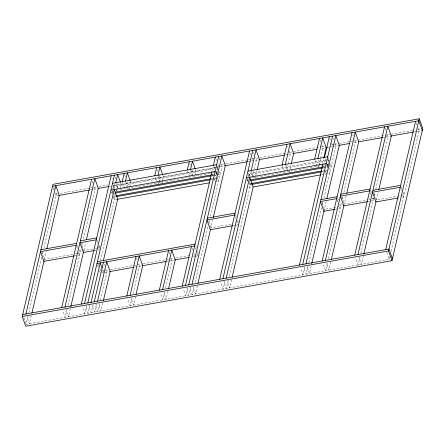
<?xml version="1.0" encoding="UTF-8"?>
<svg xmlns="http://www.w3.org/2000/svg" width="445" height="445" viewBox="0 0 445 445"><rect width="100%" height="100%" fill="white"/><g stroke="black" fill="none" stroke-linecap="round" stroke-linejoin="round"><path stroke-width="0.33" stroke-dasharray="2.23 1.67" d="M28.052 316.195L26.166 324.299L390.488 259.107M28.836 312.818L41.724 257.444M42.509 254.067L42.981 252.037M43.922 247.987L56.471 194.065L55.547 191.467M31.306 315.611L29.42 323.715L26.878 316.573M44.35 259.563L46.236 251.458M67.073 309.214L65.187 317.318L62.645 310.171M68.013 305.159L81.218 248.432M81.847 245.729L82.475 243.031M83.415 238.976L95.046 189.003L94.123 186.405M70.327 308.63L68.441 316.734L65.899 309.592M83.844 250.552L85.729 242.447M111.89 192.718L112.674 189.353M112.83 188.68L113.458 185.988L217.644 167.348L216.075 174.073M112.212 193.619L112.841 190.927M113.464 188.241L113.781 186.894L215.92 168.616M86.653 305.709L84.767 313.814L82.225 306.666M113.842 188.875L114.626 185.498L114.165 184.202M117.675 199.232L114.421 199.816L113.475 197.168L114.259 193.809M89.912 305.125L88.027 313.23L85.485 306.088M100.281 260.575L115.372 195.722M116.468 190.994L117.007 188.686M117.096 188.291L117.886 184.914L117.424 183.618M93.166 304.547L91.281 312.646L88.739 305.504M120.117 188.73L121.14 184.336L120.678 183.034M96.404 304.052L94.535 312.067L91.993 304.92M99.602 303.479L97.733 311.494L95.191 304.347M100.375 300.136L106.906 272.084L105.749 268.836M126.569 187.579L127.593 183.179L127.131 181.877M102.856 302.895L100.993 310.91L98.451 303.768M129.389 188.88L129.679 187.623M129.829 186.995L130.852 182.595L130.391 181.299M132.148 297.655L130.285 305.671L127.743 298.523M133.083 293.644L139.457 266.26L138.529 263.663M158.387 184.898L158.976 182.383M159.121 181.755L160.144 177.355L159.683 176.053M135.408 297.071L133.539 305.086L130.997 297.939M161.936 183.056L162.23 181.799M162.375 181.171L163.398 176.771L162.937 175.475M164.7 291.831L162.837 299.841L160.295 292.699M165.629 287.82L172.004 260.436L171.08 257.839M191.667 175.931L192.696 171.531L192.229 170.229M167.954 291.247L166.091 299.262L163.549 292.115M194.927 175.347L195.95 170.947L195.489 169.651M187.562 287.737L185.698 295.753L183.156 288.61M216.554 174.307L217.967 168.249L216.604 168.494M190.838 287.07L188.953 295.168L186.411 288.026M217.661 178.528L219.068 172.471M194.098 286.48L192.212 294.584L189.67 287.442M195.038 282.436L208.082 226.377M209.022 222.35L209.495 220.297M210.435 216.276L222.072 166.274L220.915 163.026M197.352 285.901L195.466 294.006L192.924 286.858M231.116 224.202L210.863 227.829L212.755 219.719M247.353 180.453L248.138 177.088M248.293 176.415L248.922 173.722L325.963 159.939M248.149 179.335L247.676 181.354L250.407 180.87M248.772 176.648L249.244 174.629L329.011 160.356L327.448 167.081M225.025 280.945L223.14 289.05L220.598 281.908M249.384 176.27L250.485 171.542M249.256 183.557L249.879 180.87M228.285 280.367L226.399 288.471L223.852 281.323M229.214 276.356L250.913 183.118M252.326 177.038L256.259 160.156L255.33 157.558M231.534 279.81L229.653 287.887L227.111 280.745M255.169 178.239L255.48 176.904M255.636 176.237L257.032 170.24M286.819 169.378L287.904 164.711M288.06 164.049L290.385 154.048L289.233 150.799M289.3 172.132L289.612 170.797M289.762 170.129L291.158 164.133M318.592 166.886L318.904 165.557M319.059 164.889L320.456 158.887M320.611 158.225L322.936 148.224L322.013 145.626M322.625 162.976L323.71 158.309M327.125 166.18L328.688 159.449L326.641 159.816M304.786 266.705L302.906 274.776L300.364 267.634M308.04 266.121L306.166 274.198L303.624 267.05M308.824 262.756L321.563 208.01M322.447 204.222L322.981 201.935M323.854 198.17L336.025 145.882L334.868 142.634M311.15 266.182L309.42 273.614L306.878 266.466M323.927 211.275L326.235 201.351M327.353 263.284L325.623 270.71L323.081 263.568M328.454 258.556L341.499 202.503M342.283 199.126L342.911 196.429M343.857 192.374L355.483 142.4L354.331 139.151M330.769 262.027L328.883 270.132L326.341 262.984M346.171 195.845L344.285 203.949L368.126 199.688M360.061 256.782L358.175 264.886L355.633 257.744M360.845 253.405L373.733 198.031M374.362 195.327L374.835 193.302M375.775 189.253L388.034 136.576L387.111 133.978M363.315 256.203L361.429 264.308L358.887 257.16M376.359 200.15L378.244 192.045M389.814 256.637L389.186 259.34L386.644 252.193M391.072 251.236L419.045 131.025L417.894 127.776M56.471 194.065L89.957 188.074M90.641 187.951L93.372 187.462M94.056 187.339L98.156 186.605M98.84 186.483L107.723 184.892M158.292 175.842L160.339 175.475M164.439 174.74L166.491 174.379M221.159 164.594L225.259 163.86M225.943 163.738L247.809 159.827M248.494 159.705L285.395 153.097M289.495 152.368L320.928 146.739M321.613 146.616L324.349 146.127M331.864 144.786L333.911 144.419M334.596 144.297L338.695 143.563M339.379 143.44L353.731 140.87M354.415 140.748L390.632 134.268M391.316 134.145L413.867 130.112M417.966 129.378L422.066 128.644M58.629 195.522L56.026 195.984L55.097 193.386M90.19 189.87L92.927 189.381M93.606 189.259L98.3 188.419M109.325 186.449L219.346 166.758M220.03 166.636L225.326 165.69M248.049 161.624L250.78 161.135M251.464 161.012L259.513 159.571M285.629 154.899L287.681 154.532M288.366 154.409L293.644 153.464M321.852 148.419L326.191 147.64M327.314 147.44L330.051 146.95M330.735 146.828L333.466 146.338M334.073 146.233L339.279 145.298M353.97 142.673L358.742 141.816M383.351 137.41L385.403 137.043M386.082 136.921L391.289 135.992M414.1 131.909L416.837 131.42M417.521 131.297L422.305 130.441M215.502 171.503L217.544 171.136M115.722 190.321L212.415 173.016M213.099 172.894L217.182 172.165M211.992 174.807L214.713 174.318M211.631 175.831L214.357 175.341M215.035 175.224L216.398 174.98M211.998 175.903L213.361 175.664M214.039 175.541L216.081 175.174M217.566 174.907L220.169 174.446L219.229 171.798M113.152 196.267L115.878 195.778M211.214 178.718L213.934 178.234M214.618 178.111L217.338 177.622M113.475 197.168L115.522 196.807M210.852 179.747L213.578 179.257M214.256 179.135L216.982 178.651M215.347 181.755L218.601 181.171L217.449 177.922M252.554 177.811L322.775 165.245M323.454 165.123L326.185 164.633M326.864 164.511L330.273 163.905L328.71 170.63L329.65 173.277L324.878 174.129M323.031 166.908L325.762 166.419M323.031 168.01L331.214 166.547L330.057 163.298M249.3 183.88L250.663 183.635M322.931 170.702L324.978 170.335M325.657 170.213L327.025 169.968M251.67 184.419L248.939 184.903L249.884 187.551L251.926 187.184M321.891 171.848L324.616 171.364M325.301 171.242L328.026 170.752M321.468 174.74L324.194 174.251M92.688 248.978L83.844 250.557L81.302 243.415M95.408 248.488L97.449 248.121M98.128 247.999L99.491 247.759M368.805 199.566L371.531 199.076M372.215 198.954L373.572 198.709L372.882 196.762M72.713 254.39L44.372 259.463L41.83 252.321M75.416 253.906L77.441 253.544M78.114 253.428L80.139 253.06L78.982 249.817M94.279 250.529L99.725 249.556M233.369 225.637L235.394 225.276M236.067 225.153L238.092 224.792L236.94 221.549M368.36 201.485L370.401 201.118M371.086 200.995L373.127 200.628L372.204 198.031M74.293 255.947L79.694 254.979L78.537 251.737M335.408 209.222L340.13 208.377L339.207 205.779M402.341 197.246L403.693 197.002L402.77 194.404M102.267 271.072L104.998 270.582M105.682 270.46L109.776 269.731M110.46 269.609L142.561 263.863M143.245 263.74L173.3 258.361M176.031 257.872L189.692 255.43M101.755 273.007L104.547 272.507M105.231 272.385L110.16 271.5M134.601 267.128L142.712 265.676M166.703 261.382L169.439 260.898M170.118 260.776L175.258 259.852M193.341 256.62L195.394 256.253M196.073 256.131L198.125 255.764M416.042 122.581L416.965 125.178M385.031 128.132L385.954 130.73M401.134 186.644L402.058 189.242M403.214 192.485L404.138 195.082L376.381 200.05L373.839 192.908M400.689 188.558L401.613 191.155M352.713 134.607L353.174 135.903M370.568 190.271L371.497 192.869M370.357 192.835L371.047 194.788M333.249 138.089L333.711 139.385M329.762 138.022L330.457 139.969M331.614 143.218L332.537 145.815M328.126 157.864L329.133 160.701M341.738 196.812L344.052 203.304M319.933 139.78L320.856 142.378M324.956 158.687L325.879 161.285M327.036 164.533L327.959 167.131M326.747 165.117L327.57 167.431M337.571 198.014L338.267 199.966M339.652 203.86L340.581 206.458L324.372 209.356L322.063 202.864M337.126 199.933L338.05 202.531M323.621 166.063L324.31 168.01M325.467 171.258L326.163 173.211M318.381 159.861L320.228 165.062M315.121 160.445L317.435 166.942M287.615 146.255L288.076 147.556M285.595 165.039L287.676 170.886M282.341 165.623L284.422 171.464M253.483 152.362L254.178 154.309M250.229 152.946L250.919 154.893M252.076 158.142L252.538 159.438M251.47 171.147L253.55 176.993M248.672 173.027L250.185 177.271M246.875 179.107L247.57 181.054M219.062 157.83L219.991 160.428M215.808 158.414L216.732 161.012M218.122 164.906L218.584 166.208M235.538 214.434L236.462 217.032M237.613 220.275L238.309 222.227M217.166 166.002L218.089 168.599M235.322 216.999L235.783 218.3M213.906 166.58L214.601 168.533M215.758 171.776L216.682 174.373M215.831 173.378L216.292 174.679M212.571 173.962L213.038 175.258M214.19 178.506L215.113 181.104M189.687 163.087L190.616 165.685M190.81 170.023L192.891 175.87M208.555 221.332L210.863 227.829M187.556 170.607L189.637 176.454M195.8 246.046L196.262 247.348M197.419 250.591L198.57 253.839M195.349 247.971L195.811 249.267M197.202 253.166L197.892 255.113M191.862 247.904L192.791 250.502M193.942 253.745L194.637 255.697M157.369 169.562L158.064 171.509M158.492 176.498L160.806 182.995M155.238 177.082L157.552 183.574M169 251.992L169.695 253.939M124.589 174.735L125.518 177.333M125.713 181.677L127.793 187.517M122.458 182.255L124.539 188.102M115.11 177.121L115.806 179.074M116.006 183.412L118.086 189.259M111.856 177.705L112.318 179.007M112.98 184.642L114.365 188.541M136.448 257.816L137.377 260.414M111.517 191.662L112.34 193.97M92.271 181.21L92.966 183.156M97.394 239.844L97.855 241.14M99.246 245.039L99.936 246.986M96.721 241.112L97.644 243.71M98.567 246.308L99.491 248.905M104.13 264.291L104.597 265.593M102.784 270.059L103.474 272.006M98.356 264.174L98.818 265.47M99.975 268.719L100.67 270.671M97.449 264.797L98.373 267.395M99.524 270.643L100.22 272.59M77.363 245.267L77.831 246.569M76.69 246.536L77.38 248.488M53.928 186.922L54.624 188.869M53.25 188.191L53.945 190.143M23.852 317.802L25.932 323.649"/><path stroke-width="0.67" d="M22.25 316.478L53.005 184.325L419.285 118.776L422.75 128.522L391.995 260.675L25.715 326.224L22.25 316.478L388.53 250.936L419.285 118.776M25.955 313.975L55.814 185.66L59.28 195.405L46.864 248.755M31.934 312.913L44.033 260.909M61.721 307.573L91.581 179.263M64.976 306.994L94.835 178.679L98.3 188.419L86.358 239.744M70.8 306.605L83.526 251.903M81.302 304.069L111.161 175.758M84.561 303.49L114.421 175.174M87.815 302.906L114.209 189.492L117.675 199.232L103.379 260.664M115.772 182.762L117.675 174.59L120.445 182.383M91.069 302.322L100.242 262.917L102.089 268.113M94.268 301.749L103.44 262.344M122.225 181.61L124.127 173.439M97.527 301.17L106.694 261.76L110.16 271.5L103.323 300.892M125.484 181.026L127.387 172.855L130.157 180.648M126.819 295.925L135.986 256.52M154.777 175.781L156.679 167.615M130.073 295.341L139.246 255.936L142.712 265.676L136.025 294.401M158.031 175.202L159.933 167.031L162.709 174.824M159.366 290.101L168.538 250.696M187.328 169.957L189.225 161.791M162.625 289.517L171.792 250.112L175.258 259.852L168.577 288.571M190.582 169.378L192.485 161.207L195.255 169M182.233 286.013L191.4 246.602M185.487 285.429L211.881 172.009M213.444 165.284L215.347 157.113M188.741 284.845L218.601 156.529M192.001 284.26L221.86 155.95L225.326 165.69L213.222 217.694M197.981 283.198L210.552 229.169M219.674 279.31L249.534 150.994M222.928 278.726L252.788 150.416M226.188 278.147L249.673 177.227L253.138 186.967L232.157 277.124M251.236 170.496L256.047 149.832L259.513 159.571L257.182 169.573M282.113 164.973L286.919 144.308M285.367 164.389L290.173 143.724L293.644 153.464L291.314 163.465M314.659 159.149L319.471 138.484M317.914 158.565L322.725 137.9L326.191 147.64L323.865 157.641M299.441 265.036L322.925 164.116M324.494 157.385L329.3 136.721M302.7 264.452L332.56 136.142M305.954 263.868L335.814 135.558L339.279 145.298L326.864 198.648M311.778 263.485L324.038 210.808M322.158 260.97L352.017 132.66M325.417 260.386L355.277 132.076L358.742 141.816L346.8 193.141M331.397 259.324L343.968 205.295M354.709 255.146L384.569 126.831M357.964 254.562L387.823 126.252L391.289 135.992L378.873 189.342M363.788 254.173L376.047 201.502M385.72 249.595L415.58 121.285M52.555 186.244L418.834 120.701L422.305 130.441M112.518 183.346L216.704 164.7M58.757 195.5L89.506 189.993M98.389 188.402L108.641 186.572M224.814 165.785L247.364 161.746M258.979 159.666L284.266 155.144M293.149 153.553L317.068 149.275M325.951 147.684L327.314 147.44M338.934 145.359L349.865 143.407M358.748 141.816L382.667 137.533M390.866 136.07L413.422 132.032M110.95 190.071L215.135 171.431M115.3 192.107L211.308 174.924M114.938 193.136L210.952 175.953M247.982 171.08L327.748 156.807M116.562 195.655L210.53 178.84M116.201 196.684L210.173 179.869M117.141 199.327L209.751 182.756M246.413 177.805L326.185 163.532M250.084 179.964L322.352 167.031M251.086 180.748L322.675 167.937M251.347 183.512L321.568 170.947M251.67 184.419L321.207 171.97M253.288 186.939L320.784 174.863M80.378 240.817L96.704 237.897M207.398 218.083L235.071 213.133M340.814 194.209L370.107 188.969M40.907 249.723L76.674 243.32M96.254 239.811L79.928 242.736L83.393 252.476L94.279 250.529M234.626 215.052L206.953 220.002L210.418 229.748L232.696 225.76M320.906 199.616L337.11 196.718M369.661 190.888L340.369 196.128L343.835 205.874L367.676 201.607M372.916 190.31L400.672 185.343M76.228 245.24L40.462 251.642L43.927 261.382L74.293 255.947M336.665 198.637L320.461 201.535L323.927 211.275L334.729 209.345M400.227 187.262L372.471 192.229L375.936 201.969L398.275 197.969M97.433 261.577L195.105 244.099M96.982 263.501L194.66 246.018M110.015 271.528L133.917 267.25M142.801 265.665L166.024 261.504M174.902 259.919L189.247 257.349M22.695 314.559L388.974 249.016L392.445 258.756M388.53 250.936L391.995 260.675"/></g></svg>
